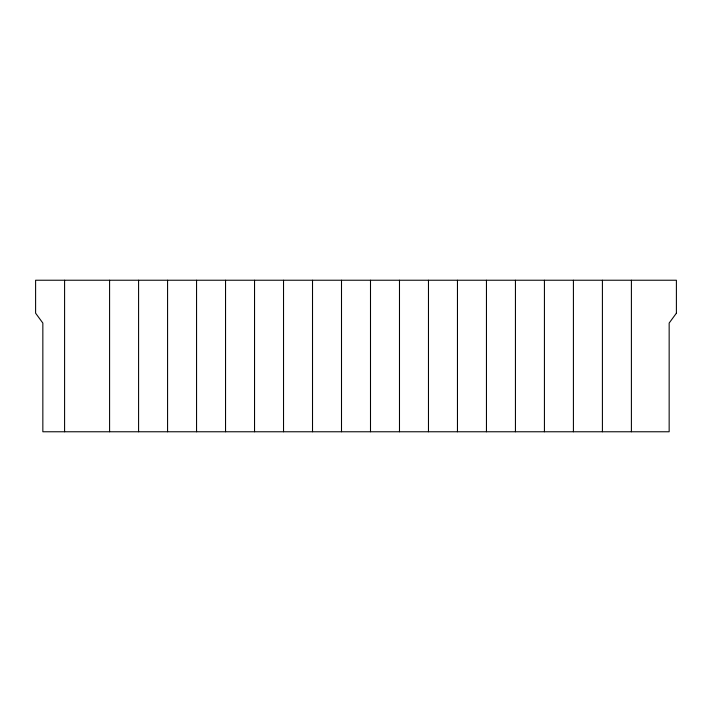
<?xml version="1.0" encoding="UTF-8"?>
<svg xmlns="http://www.w3.org/2000/svg" width="712" height="712" viewBox="0 0 712 712"><rect width="100%" height="100%" fill="white"/><g stroke="black" fill="none" stroke-linecap="round" stroke-linejoin="round"><path stroke-width="1.07" d="M631.402 280.234L631.402 431.766M602.414 280.234L602.414 431.766M573.418 280.234L573.418 431.766M544.431 280.234L544.431 431.766M515.443 280.234L515.443 431.766M486.456 280.234L486.456 431.766M457.46 280.234L457.46 431.766M428.473 280.234L428.473 431.766M399.485 280.234L399.485 431.766M370.498 280.234L370.498 431.766M341.502 280.234L341.502 431.766M312.515 280.234L312.515 431.766M283.527 280.234L283.527 431.766M254.54 280.234L254.54 431.766M225.544 280.234L225.544 431.766M196.556 280.234L196.556 431.766M167.569 280.234L167.569 431.766M138.582 280.234L138.582 431.766M109.586 280.234L109.586 431.766M64.587 280.234L64.587 431.766M676.4 313.173L669.155 323.061L669.155 431.766L42.845 431.766L42.845 323.061L35.6 313.173L35.6 280.234L676.4 280.234L676.4 313.173"/></g></svg>
